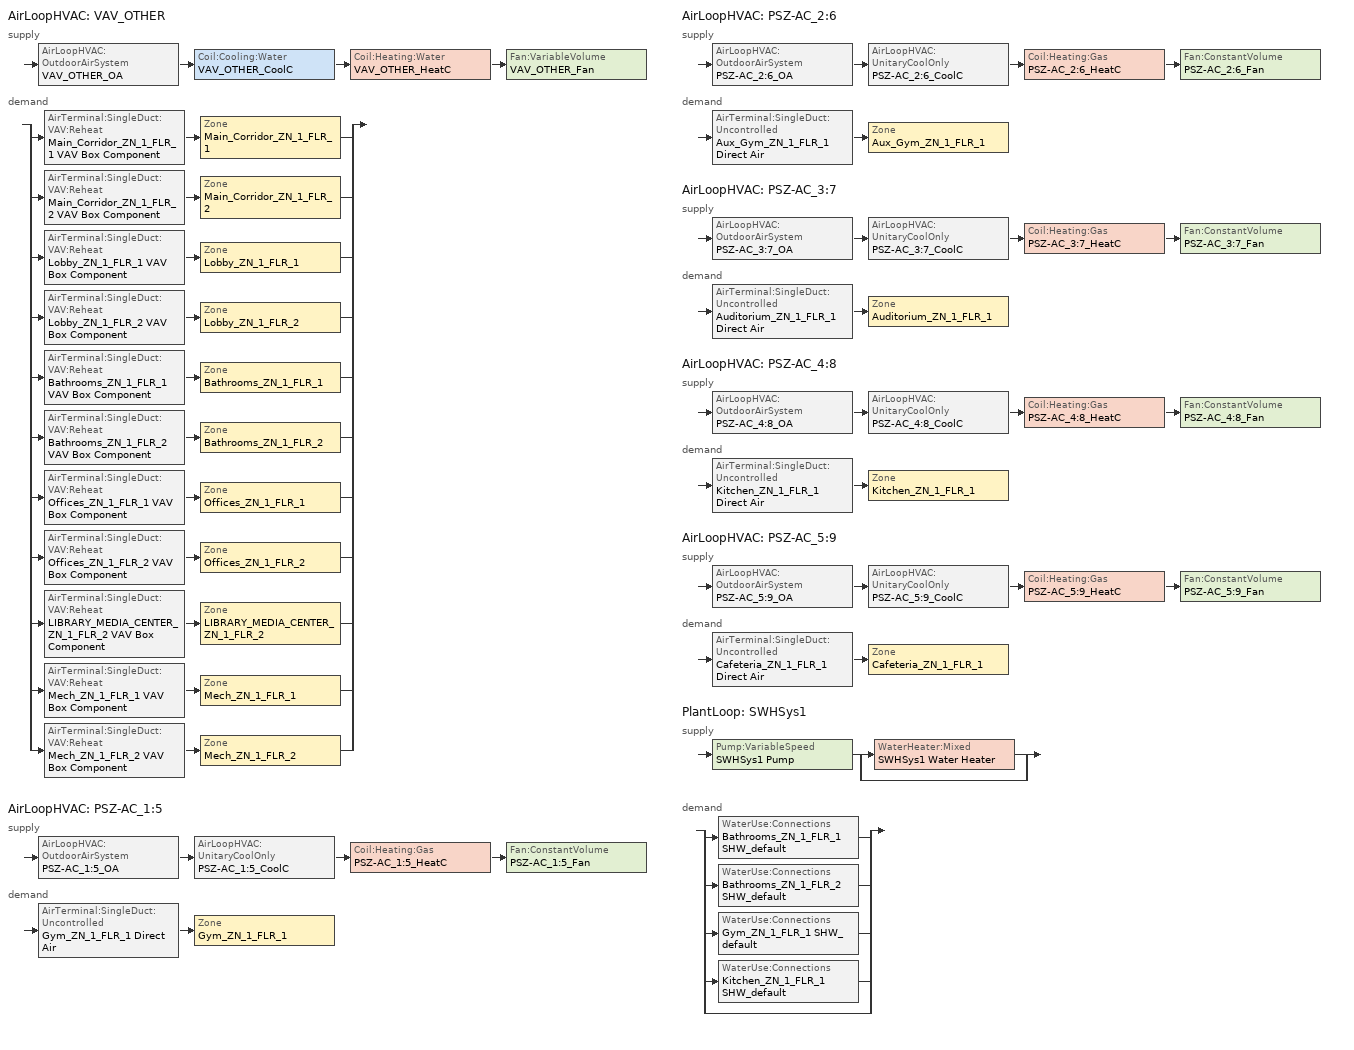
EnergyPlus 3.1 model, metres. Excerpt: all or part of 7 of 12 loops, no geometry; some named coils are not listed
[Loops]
AirLoopHVAC 'VAV_OTHER'
 supply: AirLoopHVAC:OutdoorAirSystem 'VAV_OTHER_OA' > Coil:Cooling:Water 'VAV_OTHER_CoolC' > Coil:Heating:Water 'VAV_OTHER_HeatC' > Fan:VariableVolume 'VAV_OTHER_Fan'
 demand: split
  | AirTerminal:SingleDuct:VAV:Reheat 'Main_Corridor_ZN_1_FLR_1 VAV Box Component' > Zone 'Main_Corridor_ZN_1_FLR_1'
  | AirTerminal:SingleDuct:VAV:Reheat 'Main_Corridor_ZN_1_FLR_2 VAV Box Component' > Zone 'Main_Corridor_ZN_1_FLR_2'
  | AirTerminal:SingleDuct:VAV:Reheat 'Lobby_ZN_1_FLR_1 VAV Box Component' > Zone 'Lobby_ZN_1_FLR_1'
  | AirTerminal:SingleDuct:VAV:Reheat 'Lobby_ZN_1_FLR_2 VAV Box Component' > Zone 'Lobby_ZN_1_FLR_2'
  | AirTerminal:SingleDuct:VAV:Reheat 'Bathrooms_ZN_1_FLR_1 VAV Box Component' > Zone 'Bathrooms_ZN_1_FLR_1'
  | AirTerminal:SingleDuct:VAV:Reheat 'Bathrooms_ZN_1_FLR_2 VAV Box Component' > Zone 'Bathrooms_ZN_1_FLR_2'
  | AirTerminal:SingleDuct:VAV:Reheat 'Offices_ZN_1_FLR_1 VAV Box Component' > Zone 'Offices_ZN_1_FLR_1'
  | AirTerminal:SingleDuct:VAV:Reheat 'Offices_ZN_1_FLR_2 VAV Box Component' > Zone 'Offices_ZN_1_FLR_2'
  | AirTerminal:SingleDuct:VAV:Reheat 'LIBRARY_MEDIA_CENTER_ZN_1_FLR_2 VAV Box Component' > Zone 'LIBRARY_MEDIA_CENTER_ZN_1_FLR_2'
  | AirTerminal:SingleDuct:VAV:Reheat 'Mech_ZN_1_FLR_1 VAV Box Component' > Zone 'Mech_ZN_1_FLR_1'
  | AirTerminal:SingleDuct:VAV:Reheat 'Mech_ZN_1_FLR_2 VAV Box Component' > Zone 'Mech_ZN_1_FLR_2'
AirLoopHVAC 'PSZ-AC_1:5'
 supply: AirLoopHVAC:OutdoorAirSystem 'PSZ-AC_1:5_OA' > AirLoopHVAC:UnitaryCoolOnly 'PSZ-AC_1:5_CoolC' > Coil:Heating:Gas 'PSZ-AC_1:5_HeatC' > Fan:ConstantVolume 'PSZ-AC_1:5_Fan'
 demand: AirTerminal:SingleDuct:Uncontrolled 'Gym_ZN_1_FLR_1 Direct Air' > Zone 'Gym_ZN_1_FLR_1'
AirLoopHVAC 'PSZ-AC_2:6'
 supply: AirLoopHVAC:OutdoorAirSystem 'PSZ-AC_2:6_OA' > AirLoopHVAC:UnitaryCoolOnly 'PSZ-AC_2:6_CoolC' > Coil:Heating:Gas 'PSZ-AC_2:6_HeatC' > Fan:ConstantVolume 'PSZ-AC_2:6_Fan'
 demand: AirTerminal:SingleDuct:Uncontrolled 'Aux_Gym_ZN_1_FLR_1 Direct Air' > Zone 'Aux_Gym_ZN_1_FLR_1'
AirLoopHVAC 'PSZ-AC_3:7'
 supply: AirLoopHVAC:OutdoorAirSystem 'PSZ-AC_3:7_OA' > AirLoopHVAC:UnitaryCoolOnly 'PSZ-AC_3:7_CoolC' > Coil:Heating:Gas 'PSZ-AC_3:7_HeatC' > Fan:ConstantVolume 'PSZ-AC_3:7_Fan'
 demand: AirTerminal:SingleDuct:Uncontrolled 'Auditorium_ZN_1_FLR_1 Direct Air' > Zone 'Auditorium_ZN_1_FLR_1'
AirLoopHVAC 'PSZ-AC_4:8'
 supply: AirLoopHVAC:OutdoorAirSystem 'PSZ-AC_4:8_OA' > AirLoopHVAC:UnitaryCoolOnly 'PSZ-AC_4:8_CoolC' > Coil:Heating:Gas 'PSZ-AC_4:8_HeatC' > Fan:ConstantVolume 'PSZ-AC_4:8_Fan'
 demand: AirTerminal:SingleDuct:Uncontrolled 'Kitchen_ZN_1_FLR_1 Direct Air' > Zone 'Kitchen_ZN_1_FLR_1'
AirLoopHVAC 'PSZ-AC_5:9'
 supply: AirLoopHVAC:OutdoorAirSystem 'PSZ-AC_5:9_OA' > AirLoopHVAC:UnitaryCoolOnly 'PSZ-AC_5:9_CoolC' > Coil:Heating:Gas 'PSZ-AC_5:9_HeatC' > Fan:ConstantVolume 'PSZ-AC_5:9_Fan'
 demand: AirTerminal:SingleDuct:Uncontrolled 'Cafeteria_ZN_1_FLR_1 Direct Air' > Zone 'Cafeteria_ZN_1_FLR_1'
PlantLoop 'SWHSys1'
 supply: Pump:VariableSpeed 'SWHSys1 Pump' > split
  | WaterHeater:Mixed 'SWHSys1 Water Heater'
  | bypass
 demand: split
  | WaterUse:Connections 'Bathrooms_ZN_1_FLR_1 SHW_default'
  | WaterUse:Connections 'Bathrooms_ZN_1_FLR_2 SHW_default'
  | WaterUse:Connections 'Gym_ZN_1_FLR_1 SHW_default'
  | WaterUse:Connections 'Kitchen_ZN_1_FLR_1 SHW_default'
  | bypass
[ComponentCost:LineItem]
Name | Line Item Type | Item | Cost per Each | Quantity | Cost per Unit of Output Capacity
Infiltration:Main_Corridor_ZN_1_FLR_1 | General | Main_Corridor_ZN_1_FLR_1 | 1 | 0.0633
LIGHTING EQUIP:Main_Corridor_ZN_1_FLR_1 | Lights | Main_Corridor_ZN_1_FLR_1 |  |  | 1
ElectricEquipment:Main_Corridor_ZN_1_FLR_1:PlugMisc | General | Main_Corridor_ZN_1_FLR_1 | 1 | 4.56
Infiltration:Main_Corridor_ZN_1_FLR_2 | General | Main_Corridor_ZN_1_FLR_2 | 1 | 0.4053
LIGHTING EQUIP:Main_Corridor_ZN_1_FLR_2 | Lights | Main_Corridor_ZN_1_FLR_2 |  |  | 1
ElectricEquipment:Main_Corridor_ZN_1_FLR_2:PlugMisc | General | Main_Corridor_ZN_1_FLR_2 | 1 | 4.56
Infiltration:Lobby_ZN_1_FLR_1 | General | Lobby_ZN_1_FLR_1 | 1 | 0.0187
LIGHTING EQUIP:Lobby_ZN_1_FLR_1 | Lights | Lobby_ZN_1_FLR_1 |  |  | 1
ElectricEquipment:Lobby_ZN_1_FLR_1:PlugMisc | General | Lobby_ZN_1_FLR_1 | 1 | 0.84
Infiltration:Lobby_ZN_1_FLR_2 | General | Lobby_ZN_1_FLR_2 | 1 | 0.0817
LIGHTING EQUIP:Lobby_ZN_1_FLR_2 | Lights | Lobby_ZN_1_FLR_2 |  |  | 1
ElectricEquipment:Lobby_ZN_1_FLR_2:PlugMisc | General | Lobby_ZN_1_FLR_2 | 1 | 0.84
Infiltration:Bathrooms_ZN_1_FLR_1 | General | Bathrooms_ZN_1_FLR_1 | 1 | 0.035
People:Bathrooms_ZN_1_FLR_1 | General | Bathrooms_ZN_1_FLR_1 | 1 | 21
LIGHTING EQUIP:Bathrooms_ZN_1_FLR_1 | Lights | Bathrooms_ZN_1_FLR_1 |  |  | 1
ElectricEquipment:Bathrooms_ZN_1_FLR_1:PlugMisc | General | Bathrooms_ZN_1_FLR_1 | 1 | 0.84
Infiltration:Bathrooms_ZN_1_FLR_2 | General | Bathrooms_ZN_1_FLR_2 | 1 | 0.098
People:Bathrooms_ZN_1_FLR_2 | General | Bathrooms_ZN_1_FLR_2 | 1 | 21
LIGHTING EQUIP:Bathrooms_ZN_1_FLR_2 | Lights | Bathrooms_ZN_1_FLR_2 |  |  | 1
ElectricEquipment:Bathrooms_ZN_1_FLR_2:PlugMisc | General | Bathrooms_ZN_1_FLR_2 | 1 | 0.84
Infiltration:Offices_ZN_1_FLR_1 | General | Offices_ZN_1_FLR_1 | 1 | 0.065
People:Offices_ZN_1_FLR_1 | General | Offices_ZN_1_FLR_1 | 1 | 26.6
LIGHTING EQUIP:Offices_ZN_1_FLR_1 | Lights | Offices_ZN_1_FLR_1 |  |  | 1
ElectricEquipment:Offices_ZN_1_FLR_1:PlugMisc | General | Offices_ZN_1_FLR_1 | 1 | 5.7456
Infiltration:Offices_ZN_1_FLR_2 | General | Offices_ZN_1_FLR_2 | 1 | 0.2246
People:Offices_ZN_1_FLR_2 | General | Offices_ZN_1_FLR_2 | 1 | 26.6
LIGHTING EQUIP:Offices_ZN_1_FLR_2 | Lights | Offices_ZN_1_FLR_2 |  |  | 1
ElectricEquipment:Offices_ZN_1_FLR_2:PlugMisc | General | Offices_ZN_1_FLR_2 | 1 | 5.7456
Infiltration:Gym_ZN_1_FLR_1 | General | Gym_ZN_1_FLR_1 | 1 | 0.6148
People:Gym_ZN_1_FLR_1 | General | Gym_ZN_1_FLR_1 | 1 | 1976
LIGHTING EQUIP:Gym_ZN_1_FLR_1 | Lights | Gym_ZN_1_FLR_1 |  |  | 1
ElectricEquipment:Gym_ZN_1_FLR_1:PlugMisc | General | Gym_ZN_1_FLR_1 | 1 | 9.88
Infiltration:Aux_Gym_ZN_1_FLR_1 | General | Aux_Gym_ZN_1_FLR_1 | 1 | 0.5547
People:Aux_Gym_ZN_1_FLR_1 | General | Aux_Gym_ZN_1_FLR_1 | 1 | 374.4
LIGHTING EQUIP:Aux_Gym_ZN_1_FLR_1 | Lights | Aux_Gym_ZN_1_FLR_1 |  |  | 1
ElectricEquipment:Aux_Gym_ZN_1_FLR_1:PlugMisc | General | Aux_Gym_ZN_1_FLR_1 | 1 | 6.24
Infiltration:Auditorium_ZN_1_FLR_1 | General | Auditorium_ZN_1_FLR_1 | 1 | 0.4611
People:Auditorium_ZN_1_FLR_1 | General | Auditorium_ZN_1_FLR_1 | 1 | 988
LIGHTING EQUIP:Auditorium_ZN_1_FLR_1 | Lights | Auditorium_ZN_1_FLR_1 |  |  | 1
ElectricEquipment:Auditorium_ZN_1_FLR_1:PlugMisc | General | Auditorium_ZN_1_FLR_1 | 1 | 4.94
Infiltration:Kitchen_ZN_1_FLR_1 | General | Kitchen_ZN_1_FLR_1 | 1 | 0.012
People:Kitchen_ZN_1_FLR_1 | General | Kitchen_ZN_1_FLR_1 | 1 | 32.4
LIGHTING EQUIP:Kitchen_ZN_1_FLR_1 | Lights | Kitchen_ZN_1_FLR_1 |  |  | 1
ElectricEquipment:Kitchen_ZN_1_FLR_1:MiscElec | General | Kitchen_ZN_1_FLR_1 | 1 | 47.9952
GasEquipment:Kitchen_ZN_1_FLR_1:MiscGas | General | Kitchen_ZN_1_FLR_1 | 1 | 362.5776
ElectricEquipment:Kitchen_ZN_1_FLR_1:ExhFan | General | Kitchen_ZN_1_FLR_1 | 1 | 1.5725
Infiltration:LIBRARY_MEDIA_CENTER_ZN_1_FLR_2 | General | LIBRARY_MEDIA_CENTER_ZN_1_FLR_2 | 1 | 0.3267
People:LIBRARY_MEDIA_CENTER_ZN_1_FLR_2 | General | LIBRARY_MEDIA_CENTER_ZN_1_FLR_2 | 1 | 193.2
LIGHTING EQUIP:LIBRARY_MEDIA_CENTER_ZN_1_FLR_2 | Lights | LIBRARY_MEDIA_CENTER_ZN_1_FLR_2 |  |  | 1
ElectricEquipment:LIBRARY_MEDIA_CENTER_ZN_1_FLR_2:PlugMisc | General | LIBRARY_MEDIA_CENTER_ZN_1_FLR_2 | 1 | 8.4
Infiltration:Cafeteria_ZN_1_FLR_1 | General | Cafeteria_ZN_1_FLR_1 | 1 | 0.0624
People:Cafeteria_ZN_1_FLR_1 | General | Cafeteria_ZN_1_FLR_1 | 1 | 447.7824
LIGHTING EQUIP:Cafeteria_ZN_1_FLR_1 | Lights | Cafeteria_ZN_1_FLR_1 |  |  | 1
ElectricEquipment:Cafeteria_ZN_1_FLR_1:PlugMisc | General | Cafeteria_ZN_1_FLR_1 | 1 | 12.0182
People:Mech_ZN_1_FLR_1 | General | Mech_ZN_1_FLR_1 | 1 | 3.42
LIGHTING EQUIP:Mech_ZN_1_FLR_1 | Lights | Mech_ZN_1_FLR_1 |  |  | 1
ElectricEquipment:Mech_ZN_1_FLR_1:PlugMisc | General | Mech_ZN_1_FLR_1 | 1 | 1.368
ElectricEquipment:Mech_ZN_1_FLR_1:Elevators | General | Mech_ZN_1_FLR_1 | 1 | 32.4667
Infiltration:Mech_ZN_1_FLR_2 | General | Mech_ZN_1_FLR_2 | 1 | 0.1026
People:Mech_ZN_1_FLR_2 | General | Mech_ZN_1_FLR_2 | 1 | 3.42
LIGHTING EQUIP:Mech_ZN_1_FLR_2 | Lights | Mech_ZN_1_FLR_2 |  |  | 1
ElectricEquipment:Mech_ZN_1_FLR_2:PlugMisc | General | Mech_ZN_1_FLR_2 | 1 | 1.368
[Sizing:Zone] Zone Cooling Design Supply Air Temperature {C}=14; Zone Heating Design Supply Air Temperature {C}=40; Zone Cooling Design Supply Air Humidity Ratio {kg-H20/kg-air}=0.0085; Zone Heating Design Supply Air Humidity Ratio {kg-H20/kg-air}=0.008; Outdoor Air Method=Flow/Zone; Outside Air Flow per Zone Floor Area {(m3/s)/m2}=0; Cooling Design Air Flow Method {Flow/Zone | DesignDay | DesignDayWithLimit}=DesignDayWithLimit; Cooling Minimum Air Flow Fraction=0; Heating Design Air Flow Method {Flow/Zone | DesignDay}=DesignDay; Heating Design Air Flow Rate=0
Name | Outside Air Flow per Zone {m3/s} | Cooling Minimum Air Flow
Main_Corridor_ZN_1_FLR_1; Main_Corridor_ZN_1_FLR_2 | 0.57 | 0
Lobby_ZN_1_FLR_1; Lobby_ZN_1_FLR_2 | 0.105 | 0
Bathrooms_ZN_1_FLR_1; Bathrooms_ZN_1_FLR_2 | 0.283 | 0.3
Offices_ZN_1_FLR_1; Offices_ZN_1_FLR_2 | 0.266 | 0
Gym_ZN_1_FLR_1 | 19.76 | 0
Aux_Gym_ZN_1_FLR_1 | 3.744 | 0
Auditorium_ZN_1_FLR_1 | 7.904 | 0
Kitchen_ZN_1_FLR_1 | 2.83168 | 0
LIBRARY_MEDIA_CENTER_ZN_1_FLR_2 | 1.5456 | 0
Cafeteria_ZN_1_FLR_1 | 4.477824 | 2.83168
Mech_ZN_1_FLR_1; Mech_ZN_1_FLR_2 | 0.0855 | 0
[ZoneControl:Thermostat] Control Type Schedule=Dual Zone Control Type Sched
Name | Zone | Control 1
Main_Corridor_ZN_1_FLR_1 Thermostat | Main_Corridor_ZN_1_FLR_1 | Main_Corridor_ZN_1_FLR_1 DualSPSched
Main_Corridor_ZN_1_FLR_2 Thermostat | Main_Corridor_ZN_1_FLR_2 | Main_Corridor_ZN_1_FLR_2 DualSPSched
Lobby_ZN_1_FLR_1 Thermostat | Lobby_ZN_1_FLR_1 | Lobby_ZN_1_FLR_1 DualSPSched
Lobby_ZN_1_FLR_2 Thermostat | Lobby_ZN_1_FLR_2 | Lobby_ZN_1_FLR_2 DualSPSched
Bathrooms_ZN_1_FLR_1 Thermostat | Bathrooms_ZN_1_FLR_1 | Bathrooms_ZN_1_FLR_1 DualSPSched
Bathrooms_ZN_1_FLR_2 Thermostat | Bathrooms_ZN_1_FLR_2 | Bathrooms_ZN_1_FLR_2 DualSPSched
Offices_ZN_1_FLR_1 Thermostat | Offices_ZN_1_FLR_1 | Offices_ZN_1_FLR_1 DualSPSched
Offices_ZN_1_FLR_2 Thermostat | Offices_ZN_1_FLR_2 | Offices_ZN_1_FLR_2 DualSPSched
Gym_ZN_1_FLR_1 Thermostat | Gym_ZN_1_FLR_1 | Gym_ZN_1_FLR_1 DualSPSched
Aux_Gym_ZN_1_FLR_1 Thermostat | Aux_Gym_ZN_1_FLR_1 | Aux_Gym_ZN_1_FLR_1 DualSPSched
Auditorium_ZN_1_FLR_1 Thermostat | Auditorium_ZN_1_FLR_1 | Auditorium_ZN_1_FLR_1 DualSPSched
Kitchen_ZN_1_FLR_1 Thermostat | Kitchen_ZN_1_FLR_1 | Kitchen_ZN_1_FLR_1 DualSPSched
LIBRARY_MEDIA_CENTER_ZN_1_FLR_2 Thermostat | LIBRARY_MEDIA_CENTER_ZN_1_FLR_2 | LIBRARY_MEDIA_CENTER_ZN_1_FLR_2 DualSPSched
Cafeteria_ZN_1_FLR_1 Thermostat | Cafeteria_ZN_1_FLR_1 | Cafeteria_ZN_1_FLR_1 DualSPSched
Mech_ZN_1_FLR_1 Thermostat | Mech_ZN_1_FLR_1 | Mech_ZN_1_FLR_1 DualSPSched
Mech_ZN_1_FLR_2 Thermostat | Mech_ZN_1_FLR_2 | Mech_ZN_1_FLR_2 DualSPSched
[ThermostatSetpoint:DualSetpoint]
Name | Heating Setpoint Temperature Schedule | Cooling Setpoint Temperature Schedule
Main_Corridor_ZN_1_FLR_1 DualSPSched; Main_Corridor_ZN_1_FLR_2 DualSPSched; Lobby_ZN_1_FLR_1 DualSPSched; Lobby_ZN_1_FLR_2 DualSPSched; Offices_ZN_1_FLR_1 DualSPSched; Offices_ZN_1_FLR_2 DualSPSched; Gym_ZN_1_FLR_1 DualSPSched; Aux_Gym_ZN_1_FLR_1 DualSPSched; Auditorium_ZN_1_FLR_1 DualSPSched; Kitchen_ZN_1_FLR_1 DualSPSched; LIBRARY_MEDIA_CENTER_ZN_1_FLR_2 DualSPSched; Cafeteria_ZN_1_FLR_1 DualSPSched | HTGSETP_SCH | CLGSETP_SCH
Bathrooms_ZN_1_FLR_1 DualSPSched; Bathrooms_ZN_1_FLR_2 DualSPSched; Mech_ZN_1_FLR_1 DualSPSched; Mech_ZN_1_FLR_2 DualSPSched | HTGSETP_SCH_Setback | CLGSETP_SCH_Setup
[Zone equipment]
Main_Corridor_ZN_1_FLR_1: Main_Corridor_ZN_1_FLR_1 VAV Box Component
Main_Corridor_ZN_1_FLR_2: Main_Corridor_ZN_1_FLR_2 VAV Box Component
Lobby_ZN_1_FLR_1: Lobby_ZN_1_FLR_1 VAV Box Component
Lobby_ZN_1_FLR_2: Lobby_ZN_1_FLR_2 VAV Box Component
Bathrooms_ZN_1_FLR_1: Bathrooms_ZN_1_FLR_1 Exhaust Fan, Bathrooms_ZN_1_FLR_1 VAV Box Component
Bathrooms_ZN_1_FLR_2: Bathrooms_ZN_1_FLR_2 Exhaust Fan, Bathrooms_ZN_1_FLR_2 VAV Box Component
Offices_ZN_1_FLR_1: Offices_ZN_1_FLR_1 VAV Box Component
Offices_ZN_1_FLR_2: Offices_ZN_1_FLR_2 VAV Box Component
Gym_ZN_1_FLR_1: Gym_ZN_1_FLR_1 Direct Air
Aux_Gym_ZN_1_FLR_1: Aux_Gym_ZN_1_FLR_1 Direct Air
Auditorium_ZN_1_FLR_1: Auditorium_ZN_1_FLR_1 Direct Air
Kitchen_ZN_1_FLR_1: Kitchen_ZN_1_FLR_1 Exhaust Fan, Kitchen_ZN_1_FLR_1 Direct Air
LIBRARY_MEDIA_CENTER_ZN_1_FLR_2: LIBRARY_MEDIA_CENTER_ZN_1_FLR_2 VAV Box Component
Cafeteria_ZN_1_FLR_1: Cafeteria_ZN_1_FLR_1 Exhaust Fan, Cafeteria_ZN_1_FLR_1 Direct Air
Mech_ZN_1_FLR_1: Mech_ZN_1_FLR_1 VAV Box Component
Mech_ZN_1_FLR_2: Mech_ZN_1_FLR_2 VAV Box Component
[AirTerminal:SingleDuct:VAV:Reheat] Availability Schedule=ALWAYS_ON; Maximum Air Flow Rate {m3/s}=AUTOSIZE; Zone Minimum Air Flow Input Method=Constant; Constant Minimum Air Flow Fraction=0.3; Maximum Hot Water or Steam Flow Rate {m3/s}=AUTOSIZE; Minimum Hot Water or Steam Flow Rate {m3/s}=0; Convergence Tolerance=0.001; Damper Heating Action=Normal
Name | Reheat Coil
Main_Corridor_ZN_1_FLR_1 VAV Box Component | Main_Corridor_ZN_1_FLR_1 VAV Box Reheat Coil
Main_Corridor_ZN_1_FLR_2 VAV Box Component | Main_Corridor_ZN_1_FLR_2 VAV Box Reheat Coil
Lobby_ZN_1_FLR_1 VAV Box Component | Lobby_ZN_1_FLR_1 VAV Box Reheat Coil
Lobby_ZN_1_FLR_2 VAV Box Component | Lobby_ZN_1_FLR_2 VAV Box Reheat Coil
Bathrooms_ZN_1_FLR_1 VAV Box Component | Bathrooms_ZN_1_FLR_1 VAV Box Reheat Coil
Bathrooms_ZN_1_FLR_2 VAV Box Component | Bathrooms_ZN_1_FLR_2 VAV Box Reheat Coil
Offices_ZN_1_FLR_1 VAV Box Component | Offices_ZN_1_FLR_1 VAV Box Reheat Coil
Offices_ZN_1_FLR_2 VAV Box Component | Offices_ZN_1_FLR_2 VAV Box Reheat Coil
LIBRARY_MEDIA_CENTER_ZN_1_FLR_2 VAV Box Component | LIBRARY_MEDIA_CENTER_ZN_1_FLR_2 VAV Box Reheat Coil
Mech_ZN_1_FLR_1 VAV Box Component | Mech_ZN_1_FLR_1 VAV Box Reheat Coil
Mech_ZN_1_FLR_2 VAV Box Component | Mech_ZN_1_FLR_2 VAV Box Reheat Coil
[Coil:Heating:Water]
VAV_OTHER_HeatC: Availablility Schedule=ALWAYS_ON; U-Factor Times Area Value {W/K}=AUTOSIZE; Maximum Water Flow Rate {m3/s}=AUTOSIZE; Coil Peformance input method=UFactorTimesAreaAndDesignWaterFlowRate; Nominal Capacity=AUTOSIZE; Design Inlet Water Temperature=82.2; Design Inlet Air Temperature=16.6; Design Outlet Water Temperature=71.1; Design Outlet Air Temperature=32.2
[Fan:ZoneExhaust] Availability Schedule=Hours_of_operation; Pressure Rise {Pa}=125
Name | Fan Efficiency | Maximum Flow Rate {m3/s} [*******]
Bathrooms_ZN_1_FLR_1 Exhaust Fan; Bathrooms_ZN_1_FLR_2 Exhaust Fan | 0.45 | 0.3
Kitchen_ZN_1_FLR_1 Exhaust Fan | 1 | 0.0022
Cafeteria_ZN_1_FLR_1 Exhaust Fan | 1 | 2.8317
[WaterUse:Connections]
Name | Water Use Equipment 1
Bathrooms_ZN_1_FLR_1 SHW_default | Bathrooms_ZN_1_FLR_1 SHW_default
Bathrooms_ZN_1_FLR_2 SHW_default | Bathrooms_ZN_1_FLR_2 SHW_default
Gym_ZN_1_FLR_1 SHW_default | Gym_ZN_1_FLR_1 SHW_default
Kitchen_ZN_1_FLR_1 SHW_default | Kitchen_ZN_1_FLR_1 SHW_default
[WaterUse:Equipment]
Name | Peak Flow Rate {m3/s} | Flow Rate Fraction Schedule | Target Temperature Schedule | Hot Water Supply Temperature Schedule Name  {C} | Zone | Sensible Fraction Schedule | Latent Fraction Schedule
Bathrooms_ZN_1_FLR_1 SHW_default | 5.48611e-05 | BLDG_SWH_SCH | Bathrooms_ZN_1_FLR_1 SHW_default Temp Sched | Bathrooms_ZN_1_FLR_1 SHW_default Hot Supply Temp Sched | Bathrooms_ZN_1_FLR_1 | Bathrooms_ZN_1_FLR_1 SHW_default Sensible fract sched | Bathrooms_ZN_1_FLR_1 SHW_default Latent fract sched
Bathrooms_ZN_1_FLR_2 SHW_default | 5.48611e-05 | BLDG_SWH_SCH | Bathrooms_ZN_1_FLR_2 SHW_default Temp Sched | Bathrooms_ZN_1_FLR_2 SHW_default Hot Supply Temp Sched | Bathrooms_ZN_1_FLR_2 | Bathrooms_ZN_1_FLR_2 SHW_default Sensible fract sched | Bathrooms_ZN_1_FLR_2 SHW_default Latent fract sched
Gym_ZN_1_FLR_1 SHW_default | 0.000199231 | Showers_SWH_SCH | Gym_ZN_1_FLR_1 SHW_default Temp Sched | Gym_ZN_1_FLR_1 SHW_default Hot Supply Temp Sched | Gym_ZN_1_FLR_1 | Gym_ZN_1_FLR_1 SHW_default Sensible fract sched | Gym_ZN_1_FLR_1 SHW_default Latent fract sched
Kitchen_ZN_1_FLR_1 SHW_default | 0.00013985 | BLDG_SWH_SCH | Kitchen_ZN_1_FLR_1 SHW_default Temp Sched | Kitchen_ZN_1_FLR_1 SHW_default Hot Supply Temp Sched | Kitchen_ZN_1_FLR_1 | Kitchen_ZN_1_FLR_1 SHW_default Sensible fract sched | Kitchen_ZN_1_FLR_1 SHW_default Latent fract sched
[AirTerminal:SingleDuct:Uncontrolled] Availability Schedule=ALWAYS_ON; Maximum Air Flow Rate {m3/s}=AUTOSIZE
Gym_ZN_1_FLR_1 Direct Air; Aux_Gym_ZN_1_FLR_1 Direct Air; Auditorium_ZN_1_FLR_1 Direct Air; Kitchen_ZN_1_FLR_1 Direct Air; Cafeteria_ZN_1_FLR_1 Direct Air
[SetpointManager:SingleZone:Reheat] Control Variable=Temperature; Minimum Supply Air Temperature C=10; Maximum Supply Air Temperature C=50
Name | Control Zone | Setpoint Node or NodeList
SupAirTemp MngrGym_ZN_1_FLR_1 | Gym_ZN_1_FLR_1 | PSZ-AC_1:5 Supply Equipment Outlet Node
SupAirTemp MngrAux_Gym_ZN_1_FLR_1 | Aux_Gym_ZN_1_FLR_1 | PSZ-AC_2:6 Supply Equipment Outlet Node
SupAirTemp MngrAuditorium_ZN_1_FLR_1 | Auditorium_ZN_1_FLR_1 | PSZ-AC_3:7 Supply Equipment Outlet Node
SupAirTemp MngrKitchen_ZN_1_FLR_1 | Kitchen_ZN_1_FLR_1 | PSZ-AC_4:8 Supply Equipment Outlet Node
SupAirTemp MngrCafeteria_ZN_1_FLR_1 | Cafeteria_ZN_1_FLR_1 | PSZ-AC_5:9 Supply Equipment Outlet Node
[Refrigeration:Case] Availablility Schedule=ALWAYS_ON; Zone=Kitchen_ZN_1_FLR_1; Rated Ambient Temperature {C}=23.88; Rated Ambient Relative Humidity {%}=55; Rated Total Cooling Capacity per Unit length {W/m}=734; Case Length {m}=7.32; Latent Case Credit Curve Type=CaseTemperatureMethod; Standard Case Lighting Power per Unit Length {W/m}=33; Case Lighting Schedule=BLDG_LIGHT_SCH; Fraction Of Lighting Energy To Case=1; Case Anti-Sweat Heater Power per Unit Length {W/m}=0; Minimum Anti-Sweat Heater Power per Unit Length {W/m}=0; Anti-Sweat Heater Control Type {******}=None; Humidity At Zero Anti-Sweat Heater Energy {%}=0; Case Height {m}=0; Defrost Energy Correction Curve Type=None
Name | Rated Latent Heat Ratio | Rated Runtime Fraction | Case Operating Temperature {C} | Latent Case Credit Curve | Standard Case Fan Power per Unit Length {W/m} | Operating Case Fan Power per Unit Length {W/m} | Fraction of Anti-Sweat Heater Energy To Case | Case Defrost Power per Unit Length {W/m} | Case Defrost Type | Case Defrost Schedule | Case Defrost Drip-Down Schedule | Under Case HVAC Return Air Fraction | Refrigerated Case Restocking Schedule | Case Credit Fraction Schedule | Case Defrost Type {*******}
Kitchen_ZN_1_FLR_1_Case:1_WALKINFREEZER | 0.1 | 0.4 | -23 | Kitchen_ZN_1_FLR_1_Case:1_WALKINFREEZERSingleShelfHorizontal_LatentEnergyMult | 68.3 | 68.3 | 0 | 410 | ELECTRIC | Kitchen_ZN_1_FLR_1_Case:1_WALKINFREEZER_CaseDefrost2aDaySched | Kitchen_ZN_1_FLR_1_Case:1_WALKINFREEZER_CaseDripDown2aDaySched | 0 | Kitchen_ZN_1_FLR_1_Case:1_WALKINFREEZER_WalkInStockingSched | Kitchen_ZN_1_FLR_1_Case:1_WALKINFREEZER_CaseCreditReduxSched
Kitchen_ZN_1_FLR_1_Case:2_SELFCONTAINEDDISPLAYCASE | 0.08 | 0.85 | 2 | Kitchen_ZN_1_FLR_1_Case:2_SELFCONTAINEDDISPLAYCASEMultiShelfVertical_LatentEnergyMult | 55 | 55 | 0.2 | 0 |  |  |  | 0.05 | Kitchen_ZN_1_FLR_1_Case:2_SELFCONTAINEDDISPLAYCASE_CaseStockingSched |  | NONE
[Refrigeration:CompressorRack] Heat Rejection Location {OUTDOORS | ZONE}=ZONE; Design Condenser Fan Power {W}=750; Condenser Type=AIRCOOLED
Name | Design Compressor Rack COP {W/W} | Compressor Rack COP As Function Of Temperature Curve | Condenser Fan Power Function of Temperature Curve | Refrigeration Case Name or CaseList
RACK1 | 1.5 | RACK1_RackCOPfTCurve | RACK1_RackCondFanCurve2 | Kitchen_ZN_1_FLR_1_Case:1_WALKINFREEZER
RACK2 | 3 | RACK2_RackCOPfTCurve |  | Kitchen_ZN_1_FLR_1_Case:2_SELFCONTAINEDDISPLAYCASE
[AirLoopHVAC] Design Supply Air Flow Rate {m3/s}=AUTOSIZE
VAV_OTHER; PSZ-AC_1:5; PSZ-AC_2:6; PSZ-AC_3:7; PSZ-AC_4:8; PSZ-AC_5:9
[Controller:WaterCoil] Control Variable {Temperature | HumidityRatio | TemperatureAndHumidityRatio | Flow}=Temperature; Maximum Actuated Flow {m3/s}=AUTOSIZE; Minimum Actuated Flow {m3/s}=0
Name | Action {Normal | Reverse} | Actuator Variable {Flow} | Actuator Variable {FLOW} | Controller Convergence Tolerance {delta C} [Delta temp from setpoint]
VAV_OTHER_CoolC_Controller | Reverse | Flow
VAV_OTHER_HeatC_Controller | Normal |  | Flow | 0.0001
[SetpointManager:Scheduled]
Name | Control Variable {Temperature| others } | Schedule | Setpoint Node or NodeList | Control Variable {TEMP} | Setpoint Node
VAV_OTHER SAT setpoint | Temperature | Seasonal-Reset-Supply-Air-Temp-Sch | VAV_OTHER Supply Equipment Outlet Node
SWHSys1 Loop Setpoint Manager |  | SWHSys1-Loop-Temp-Schedule |  | Temperature | SWHSys1 Supply Outlet Node
[SetpointManager:MixedAir]
Name | Control Variable {Temperature} | Setpoint Node or NodeList | Control Variable
VAV_OTHER_CoolC SAT Manager | Temperature | VAV_OTHER_CoolC-VAV_OTHER_HeatCNode
VAV_OTHER_HeatC SAT Manager | Temperature | VAV_OTHER_HeatC-VAV_OTHER_FanNode
VAV_OTHER_OAMixed Air Temp Manager |  | VAV_OTHER_OA-VAV_OTHER_CoolCNode | Temperature
PSZ-AC_1:5_CoolC SAT Manager; PSZ-AC_2:6_CoolC SAT Manager; PSZ-AC_3:7_CoolC SAT Manager; PSZ-AC_4:8_CoolC SAT Manager; PSZ-AC_5:9_CoolC SAT Manager | Temperature
PSZ-AC_1:5_HeatC MixedAir Manager |  | PSZ-AC_1:5_HeatC-PSZ-AC_1:5_FanNode | Temperature
PSZ-AC_1:5_OAMixed Air Temp Manager |  | PSZ-AC_1:5_OA-PSZ-AC_1:5_CoolCNode | Temperature
PSZ-AC_2:6_HeatC MixedAir Manager |  | PSZ-AC_2:6_HeatC-PSZ-AC_2:6_FanNode | Temperature
PSZ-AC_2:6_OAMixed Air Temp Manager |  | PSZ-AC_2:6_OA-PSZ-AC_2:6_CoolCNode | Temperature
PSZ-AC_3:7_HeatC MixedAir Manager |  | PSZ-AC_3:7_HeatC-PSZ-AC_3:7_FanNode | Temperature
PSZ-AC_3:7_OAMixed Air Temp Manager |  | PSZ-AC_3:7_OA-PSZ-AC_3:7_CoolCNode | Temperature
PSZ-AC_4:8_HeatC MixedAir Manager |  | PSZ-AC_4:8_HeatC-PSZ-AC_4:8_FanNode | Temperature
PSZ-AC_4:8_OAMixed Air Temp Manager |  | PSZ-AC_4:8_OA-PSZ-AC_4:8_CoolCNode | Temperature
PSZ-AC_5:9_HeatC MixedAir Manager |  | PSZ-AC_5:9_HeatC-PSZ-AC_5:9_FanNode | Temperature
PSZ-AC_5:9_OAMixed Air Temp Manager |  | PSZ-AC_5:9_OA-PSZ-AC_5:9_CoolCNode | Temperature
[Sizing:System] Type Of Load To Size On {Sensible}=Sensible; Design Outdoor Air Flow Rate {m3/s}=AUTOSIZE; Minimum System Air Flow Ratio=0.3; Preheat Design Temperature {C}=7; Preheat Design Humidity Ratio {kg-H2O/kg-air}=0.008; Precool Design Temperature {C}=12.8; Precool Design Humidity Ratio {kg-H2O/kg-air}=0.008; Central Cooling Design Supply Air Temperature {C}=12.8; Sizing Option {Coincident | NonCoincident}=NonCoincident; 100% Outdoor Air in Cooling {Yes | No}=No; 100% Outdoor Air in Heating {Yes | No}=No; Central Cooling Design Supply Air Humidity Ratio {kg-H2O/kg-air}=0.0085; Central Heating Design Supply Air Humidity Ratio {kg-H2O/kg-air}=0.008; Cooling Design Air Flow Method=DesignDay; Cooling Design Air Flow Rate {m3/s}=0; Heating Design Air Flow Method=DesignDay; Heating Design Air Flow Rate {m3/s}=0
Name | Central Heating Design Supply Air Temperature {C}
VAV_OTHER | 16.7
PSZ-AC_1:5; PSZ-AC_2:6; PSZ-AC_3:7; PSZ-AC_4:8; PSZ-AC_5:9 | 40
[Controller:OutdoorAir] Minimum Outdoor Air Flow Rate {m3/s}=AUTOSIZE; Maximum Outdoor Air Flow Rate {m3/s}=AUTOSIZE; Economizer Control Type=DifferentialDryBulb; Economizer Control Action Type=ModulateFlow; Economizer Maximum Limit Dry-Bulb Temperature {C}=28; Economizer Maximum Limit Enthalpy {J/kg}=64000; Economizer Minimum Limit Dry-Bulb Temperature {C}=0; Lockout Type=NoLockout; Minimum Limit Type=FixedMinimum
Name | Minimum Outdoor Air Schedule
VAV_OTHER_OA_Controller; PSZ-AC_1:5_OA_Controller; PSZ-AC_2:6_OA_Controller; PSZ-AC_3:7_OA_Controller; PSZ-AC_5:9_OA_Controller | MinOA_Sched
PSZ-AC_4:8_OA_Controller | MinOA_Kitchen_Sched
[Coil:Cooling:Water]
VAV_OTHER_CoolC: Availability Schedule=ALWAYS_ON; Design Water Flow Rate {m3/s}=AUTOSIZE; Design Air Flow Rate {m3/s}=AUTOSIZE; Design Inlet Water Temperature {C}=AUTOSIZE; Design Inlet Air Temperature {C}=AUTOSIZE; Design Outlet Air Temperature {C}=AUTOSIZE; Design Inlet Humidity Ratio {kg-H2O/kg-air}=AUTOSIZE; Design Outlet Humidity Ratio {kg-H2O/kg-air}=AUTOSIZE; Type of Analysise {*******}=SimpleAnalysis; Heat Exchanger Configuration {*********}=CrossFlow
[Fan:VariableVolume]
VAV_OTHER_Fan: Availability Schedule=HVACOperationSchd; Fan Efficiency=0.6175; Pressure Rise {Pa}=1388.304; Maximum Flow Rate {m3/s}=AUTOSIZE; Minimum Flow Rate {m3/s}=0; Motor Efficiency=0.95; Motor In Airstream Fraction=1; Fan Coefficient 1=0.0407599; Fan Coefficient 2=0.088045; Fan Coefficient 3=-0.0729261; Fan Coefficient 4=0.94374; Fan Coefficient 5=0
[AirLoopHVAC:UnitaryCoolOnly] Availablility Schedule=ALWAYS_ON
Name | Cooling Coil
PSZ-AC_1:5_CoolC | PSZ-AC_1:5_CoolC DXCoil
PSZ-AC_2:6_CoolC | PSZ-AC_2:6_CoolC DXCoil
PSZ-AC_3:7_CoolC | PSZ-AC_3:7_CoolC DXCoil
PSZ-AC_4:8_CoolC | PSZ-AC_4:8_CoolC DXCoil
PSZ-AC_5:9_CoolC | PSZ-AC_5:9_CoolC DXCoil
[Coil:Cooling:DX:SingleSpeed] Availablility Schedule=ALWAYS_ON; Rated Total Cooling Capacity {W}=AUTOSIZE; Rated Sensible Heat Ratio=AUTOSIZE; Rated Air Flow Rate {m3/s}=AUTOSIZE; Supply Air Fan Operating Mode=ContinuousFanWithCyclingCompressor
Name | Rated COP | Total Cooling Capacity Function of Temperature Curve | Total Cooling Capacity Function of Flow Fraction Curve Name) | Energy Input Ratio Function of Temperature Curve | Energy Input Ratio Function of Flow Fraction Curve | Part Load Fraction Correlation Curve
PSZ-AC_1:5_CoolC DXCoil | 3.381 | PSZ-AC_1:5_CoolCStandard10Ton_CapFT | PSZ-AC_1:5_CoolCStandard10Ton_CapFF | PSZ-AC_1:5_CoolCStandard10Ton_EIRFT | PSZ-AC_1:5_CoolCStandard10Ton_EIRFFF | PSZ-AC_1:5_CoolCStandard10Ton_PLR
PSZ-AC_2:6_CoolC DXCoil | 3.75964 | PSZ-AC_2:6_CoolCStandard10Ton_CapFT | PSZ-AC_2:6_CoolCStandard10Ton_CapFF | PSZ-AC_2:6_CoolCStandard10Ton_EIRFT | PSZ-AC_2:6_CoolCStandard10Ton_EIRFFF | PSZ-AC_2:6_CoolCStandard10Ton_PLR
PSZ-AC_3:7_CoolC DXCoil | 3.76048 | PSZ-AC_3:7_CoolCStandard10Ton_CapFT | PSZ-AC_3:7_CoolCStandard10Ton_CapFF | PSZ-AC_3:7_CoolCStandard10Ton_EIRFT | PSZ-AC_3:7_CoolCStandard10Ton_EIRFFF | PSZ-AC_3:7_CoolCStandard10Ton_PLR
PSZ-AC_4:8_CoolC DXCoil | 3.97745 | PSZ-AC_4:8_CoolCStandard10Ton_CapFT | PSZ-AC_4:8_CoolCStandard10Ton_CapFF | PSZ-AC_4:8_CoolCStandard10Ton_EIRFT | PSZ-AC_4:8_CoolCStandard10Ton_EIRFFF | PSZ-AC_4:8_CoolCStandard10Ton_PLR
PSZ-AC_5:9_CoolC DXCoil | 3.86075 | PSZ-AC_5:9_CoolCStandard10Ton_CapFT | PSZ-AC_5:9_CoolCStandard10Ton_CapFF | PSZ-AC_5:9_CoolCStandard10Ton_EIRFT | PSZ-AC_5:9_CoolCStandard10Ton_EIRFFF | PSZ-AC_5:9_CoolCStandard10Ton_PLR
[Coil:Heating:Gas] Availablility Schedule=ALWAYS_ON; Gas Burner Efficiency=0.78; Nominal Capacity {W}=AUTOSIZE
PSZ-AC_1:5_HeatC; PSZ-AC_2:6_HeatC; PSZ-AC_3:7_HeatC; PSZ-AC_4:8_HeatC; PSZ-AC_5:9_HeatC
[Fan:ConstantVolume] Availablility Schedule=HVACOperationSchd; Maximum Flow Rate {m3/s}=AUTOSIZE; Motor In Airstream Fraction=1
Name | Fan Efficiency | Pressure Rise {Pa} | Motor Efficiency
PSZ-AC_1:5_Fan | 0.61165 | 1017.592 | 0.941
PSZ-AC_2:6_Fan; PSZ-AC_3:7_Fan | 0.6045 | 1017.592 | 0.93
PSZ-AC_4:8_Fan; PSZ-AC_5:9_Fan | 0.5915 | 1109.648 | 0.91
[PlantLoop]
SWHSys1: Fluid Type {WATER}=Water; Loop Equipment Operation Scheme=SWHSys1 Loop Operation Scheme List; Maximum Loop Temperature {C}=60; Minimum Loop Temperature {C}=10; Maximum Loop Flow Rate {m3/s}=AUTOSIZE; Minimum Loop Flow Rate {m3/s}=0; Loop Volume {m3}=AUTOSIZE; Load Distribution Scheme {OPTIMAL | SEQUENTIAL}=Optimal
[Sizing:Plant]
SWHSys1: Loop Type {COOLING | HEATING}=Heating; Design Loop Exit Temperature {C}=60; Design Loop Temperature Difference {C}=5
[PlantEquipmentOperationSchemes]
SWHSys1 Loop Operation Scheme List: Control Scheme 1 Object Type {*******}=PlantEquipmentOperation:HeatingLoad; Control Scheme 1=SWHSys1 Operation Scheme; Control Scheme 1 Schedule=PlantOnSched
[PlantEquipmentOperation:HeatingLoad]
SWHSys1 Operation Scheme: Load Range 1 Lower Limit {W}=0; Load Range 1 Upper Limit {W}=1000000000000000; Priority Control 1 Equipment List=SWHSys1 Equipment List
[PlantEquipmentList]
SWHSys1 Equipment List: SWHSys1 Water Heater
[Pump:VariableSpeed]
SWHSys1 Pump: Rated Flow Rate {m3/s}=AUTOSIZE; Rated Pump Head {Pa} [179352 Pa = 60 ft]=179352; Rated Power Consumption {W}=AUTOSIZE; Motor Efficiency=0.9; Fraction of Motor Inefficiencies to Fluid Stream=0; Coefficient 1 of the Part Load Performance Curve=0; Coefficient 2 of the Part Load Performance Curve=1; Coefficient 3 of the Part Load Performance Curve=0; Coefficient 4 of the Part Load Performance Curve=0; Minimum Flow Rate {m3/s}=0; Pump Control Type {Continuous | Intermittent}=Intermittent
[WaterHeater:Mixed]
SWHSys1 Water Heater: Tank Volume {m3}=3; Setpoint Temperature Schedule=SWHSys1 Water Heater Setpoint Temperature Schedule Name; Deadband Temperature Difference {deltaC}=2; Maximum Temperature Limit {C}=82.2222; Heater Control Type {Cycle | Modulate}=Cycle; Heater Maximum Capacity {W}=845000; Heater Fuel Type=NATURALGAS; Heater Thermal Efficiency=0.8; Off Cycle Parasitic Fuel Consumption Rate {W}=20; Off Cycle Parasitic Fuel Type=NATURALGAS; Off Cycle Parasitic Heat Fraction To Tank=0.8; On Cycle Parasitic Fuel Type=NATURALGAS; Ambient Temperature Indicator {Schedule | Zone | Outdoors}=SCHEDULE; Ambient Temperature Schedule=SWHSys1 Water Heater Ambient Temperature Schedule Name; Off Cycle Loss Coefficient to Ambient Temperature {W/K}=6; On Cycle Loss Coefficient to Ambient Temperature {W/K}=6; Use Side Effectiveness=1; Source Side Effectiveness=1; Use Side Design Flow Rate=AUTOSIZE; Source Side Design Flow Rate=AUTOSIZE; Indirect Water Heater Recovery Time=1.5
[Schedule:Compact]
BLDG_LIGHT_SCH: Through: 6/30, For: Weekdays SummerDesignDay, Until: 07:00, 0.1773, Until: 21:00, 0.9, Until: 24:00, 0.1773, For: WeekEnds WinterDesignDay Holidays AllOtherDays, Until: 24:00, 0.1773, Through: 9/1, For: Weekdays SummerDesignDay, Until: 08:00, 0.1773, Until: 20:00, 0.5, Until: 24:00, 0.1773, For: WeekEnds WinterDesignDay Holidays AllOtherDays, Until: 24:00, 0.1773, Through: 12/31, For: Weekdays SummerDesignDay, Until: 07:00, 0.1773, Until: 21:00, 0.9, Until: 24:00, 0.1773, For: WeekEnds WinterDesignDay Holidays AllOtherDays, Until: 24:00, 0.1773
BLDG_SWH_SCH: Through: 6/15, For: Weekdays SummerDesignDay, Until: 07:00, 0.05, Until: 08:00, 0.1, Until: 09:00, 0.34, Until: 10:00, 0.6, Until: 11:00, 0.63, Until: 12:00, 0.72, Until: 13:00, 0.79, Until: 14:00, 0.83, Until: 15:00, 0.61, Until: 16:00, 0.65, Until: 18:00, 0.1, Until: 19:00, 0.19, Until: 20:00, 0.25, Until: 22:00, 0.22, Until: 23:00, 0.12, Until: 24:00, 0.09, For: Saturday WinterDesignDay, Until: 09:00, 0.03, Until: 13:00, 0.05, Until: 24:00, 0.03, For: Sunday Holidays AllOtherDays, Until: 08:00, 0.03, Until: 14:00, 0.05, Until: 24:00, 0.03, Through: 9/15, For: Weekdays SummerDesignDay, Until: 07:00, 0.05, Until: 18:00, 0.1, Until: 19:00, 0.19, Until: 20:00, 0.25, Until: 22:00, 0.22, Until: 23:00, 0.12, Until: 24:00, 0.09, For: Saturday WinterDesignDay, Until: 09:00, 0.03, Until: 13:00, 0.05, Until: 24:00, 0.03, For: Sunday Holidays AllOtherDays, Until: 08:00, 0.03, Until: 14:00, 0.05, Until: 24:00, 0.03, Through: 12/31, For: Weekdays SummerDesignDay, Until: 07:00, 0.05, Until: 08:00, 0.1, Until: 09:00, 0.34, Until: 10:00, 0.6, Until: 11:00, 0.63, Until: 12:00, 0.72, Until: 13:00, 0.79, Until: 14:00, 0.83, Until: 15:00, 0.61, Until: 16:00, 0.65, Until: 18:00, 0.1, Until: 19:00, 0.19, Until: 20:00, 0.25, Until: 22:00, 0.22, Until: 23:00, 0.12, Until: 24:00, 0.09, For: Saturday WinterDesignDay, Until: 09:00, 0.03, Until: 13:00, 0.05, Until: 24:00, 0.03, For: Sunday Holidays AllOtherDays, Until: 08:00, 0.03, Until: 14:00, 0.05, Until: 24:00, 0.03
Showers_SWH_SCH: Through: 6/30, For: Weekdays SummerDesignDay, Until: 07:00, 0, Until: 08:00, 0.6, Until: 16:00, 0.5, Until: 19:00, 1, Until: 24:00, 0, For: WeekEnds, Until: 10:00, 0, Until: 11:00, 0.4, Until: 16:00, 0.14, Until: 21:00, 0, Until: 22:00, 0.8, Until: 24:00, 0, For: WinterDesignDay Holidays AllOtherDays, Until: 24:00, 0, Through: 9/1, For: Weekdays SummerDesignDay, Until: 08:00, 0, Until: 09:00, 0.3, Until: 16:00, 0.1, Until: 24:00, 0, For: WeekEnds WinterDesignDay Holidays AllOtherDays, Until: 24:00, 0, Through: 12/31, For: Weekdays SummerDesignDay, Until: 07:00, 0, Until: 08:00, 0.6, Until: 16:00, 0.5, Until: 19:00, 1, Until: 24:00, 0, For: WeekEnds, Until: 10:00, 0, Until: 11:00, 0.4, Until: 16:00, 0.14, Until: 21:00, 0, Until: 22:00, 0.8, Until: 24:00, 0, For: WinterDesignDay Holidays AllOtherDays, Until: 24:00, 0
ALWAYS_ON; PlantOnSched: Through: 12/31, For: AllDays, Until: 24:00, 1
Dual Zone Control Type Sched: Through: 12/31, For: AllDays, Until: 24:00, 4
Seasonal-Reset-Supply-Air-Temp-Sch: Through: 03/31, For: AllDays, Until: 24:00, 13, Through: 09/30, For: AllDays, Until: 24:00, 13, Through: 12/31, For: AllDays, Until: 24:00, 13
Hours_of_operation; HVACOperationSchd: Through: 12/31, For: Weekdays SummerDesignDay, Until: 07:00, 0, Until: 21:00, 1, Until: 24:00, 0, For: WeekEnds WinterDesignDay Holidays AllOtherDays, Until: 24:00, 0
HTGSETP_SCH: Through: 12/31, For: SummerDesignDay, Until: 24:00, 16, For: WinterDesignDay, Until: 24:00, 21, For: Weekdays, Until: 07:00, 16, Until: 21:00, 21, Until: 24:00, 16, For: WeekEnds Holidays AllOtherDays, Until: 24:00, 16
HTGSETP_SCH_Setback: Through: 12/31, For: SummerDesignDay, Until: 24:00, 16, For: WinterDesignDay, Until: 24:00, 21, For: Weekdays, Until: 09:00, 16, Until: 21:00, 16, Until: 24:00, 16, For: WeekEnds Holidays AllOtherDays, Until: 24:00, 16
CLGSETP_SCH: Through: 12/31, For: SummerDesignDay, Until: 24:00, 19, For: WinterDesignDay, Until: 24:00, 31, For: WeekEnds, Until: 24:00, 31, For: Weekdays Holidays AllOtherDays, Until: 07:00, 31, Until: 21:00, 25, Until: 24:00, 31
CLGSETP_SCH_Setup: Through: 12/31, For: SummerDesignDay, Until: 24:00, 19, For: WinterDesignDay, Until: 24:00, 31, For: WeekEnds, Until: 24:00, 31, For: Weekdays Holidays AllOtherDays, Until: 09:00, 31, Until: 19:00, 31, Until: 24:00, 31
MinOA_Sched: Through: 12/31, For: Weekdays SummerDesignDay, Until: 07:00, 0, Until: 21:00, 1, Until: 24:00, 0, For: WeekEnds WinterDesignDay Holidays AllOtherDays, Until: 24:00, 1
MinOA_Kitchen_Sched: Through: 12/31, For: Weekdays SummerDesignDay, Until: 07:00, 0, Until: 21:00, 0, Until: 24:00, 0, For: WeekEnds WinterDesignDay Holidays AllOtherDays, Until: 24:00, 0
Bathrooms_ZN_1_FLR_1 SHW_default Latent fract sched; Bathrooms_ZN_1_FLR_2 SHW_default Latent fract sched; Gym_ZN_1_FLR_1 SHW_default Latent fract sched; Kitchen_ZN_1_FLR_1 SHW_default Latent fract sched: Through: 12/31, For: AllDays, Until: 24:00, 0.05
Bathrooms_ZN_1_FLR_1 SHW_default Sensible fract sched; Bathrooms_ZN_1_FLR_2 SHW_default Sensible fract sched; Gym_ZN_1_FLR_1 SHW_default Sensible fract sched; Kitchen_ZN_1_FLR_1 SHW_default Sensible fract sched: Through: 12/31, For: AllDays, Until: 24:00, 0.2
Bathrooms_ZN_1_FLR_1 SHW_default Temp Sched; Bathrooms_ZN_1_FLR_2 SHW_default Temp Sched; Gym_ZN_1_FLR_1 SHW_default Temp Sched; Kitchen_ZN_1_FLR_1 SHW_default Temp Sched: Through: 12/31, For: AllDays, Until: 24:00, 40
Bathrooms_ZN_1_FLR_1 SHW_default Hot Supply Temp Sched; Bathrooms_ZN_1_FLR_2 SHW_default Hot Supply Temp Sched; Gym_ZN_1_FLR_1 SHW_default Hot Supply Temp Sched; Kitchen_ZN_1_FLR_1 SHW_default Hot Supply Temp Sched: Through: 12/31, For: AllDays, Until: 24:00, 55
Kitchen_ZN_1_FLR_1_Case:1_WALKINFREEZER_CaseDefrost2aDaySched: On/Off, Through: 12/31, For:AllDays, Interpolate:Yes, Until: 11:00, 0, Until: 11:20, 1, Until: 23:00, 0, Until: 23:20, 1, Until: 24:00, 0
Kitchen_ZN_1_FLR_1_Case:1_WALKINFREEZER_CaseDripDown2aDaySched: On/Off, Through: 12/31, For:AllDays, Interpolate:Yes, Until: 11:00, 0, Until: 11:30, 1, Until: 23:00, 0, Until: 23:30, 1, Until: 24:00, 0
Kitchen_ZN_1_FLR_1_Case:1_WALKINFREEZER_WalkInStockingSched: Any Number, Through: 12/31, For: Tuesday Friday, Until: 4:00, 0, Until: 5:00, 725, Until: 6:00, 417, Until: 7:00, 290, Until: 24:00, 0, For: AllOtherDays, Until: 4:00, 0, Until: 5:00, 125, Until: 6:00, 117, Until: 7:00, 90, Until: 19:00, 0, Until: 20:00, 125, Until: 21:00, 117, Until: 22:00, 90, Until: 24:00, 0
Kitchen_ZN_1_FLR_1_Case:1_WALKINFREEZER_CaseCreditReduxSched: Fraction, Through: 12/31, For:AllDays, Interpolate:No, Until: 7:00, 0.2, Until: 21:00, 0.4, Until: 24:00, 0.2
Kitchen_ZN_1_FLR_1_Case:2_SELFCONTAINEDDISPLAYCASE_CaseStockingSched: Any Number, Through: 12/31, For:AllDays, Until: 6:00, 0, Until: 7:00, 50, Until: 9:00, 70, Until: 10:00, 80, Until: 11:00, 70, Until: 13:00, 50, Until: 14:00, 80, Until: 15:00, 90, Until: 16:00, 80, Until: 24:00, 0
SWHSys1-Loop-Temp-Schedule; SWHSys1 Water Heater Setpoint Temperature Schedule Name: Through: 12/31, For: AllDays, Until: 24:00, 60
SWHSys1 Water Heater Ambient Temperature Schedule Name: Through: 12/31, For: AllDays, Until: 24:00, 22
[Curve:Cubic] Minimum Value of x=-35; Maximum Value of x=20
Name | Coefficient1 Constant | Coefficient2 x | Coefficient3 x**2 | Coefficient4 x**3
Kitchen_ZN_1_FLR_1_Case:1_WALKINFREEZERSingleShelfHorizontal_LatentEnergyMult | 0.0236 | 0.0006 | 0 | 0
Kitchen_ZN_1_FLR_1_Case:2_SELFCONTAINEDDISPLAYCASEMultiShelfVertical_LatentEnergyMult | 0.0265263 | 0.00107803 | 6.02558e-05 | 1.23732e-06
[Curve:Quadratic]
Name | Coefficient1 Constant | Coefficient2 x | Coefficient3 x**2 | Minimum Value of x | Maximum Value of x
RACK1_RackCOPfTCurve | 1.7603 | -0.0377 | 0.0004 | 10 | 35
RACK1_RackCondFanCurve2 | 0 | 0.0286 | 0 | 0 | 35
RACK2_RackCOPfTCurve | 1 | 0 | 0 | 0 | 50
PSZ-AC_1:5_CoolCStandard10Ton_CapFF; PSZ-AC_2:6_CoolCStandard10Ton_CapFF; PSZ-AC_3:7_CoolCStandard10Ton_CapFF; PSZ-AC_4:8_CoolCStandard10Ton_CapFF; PSZ-AC_5:9_CoolCStandard10Ton_CapFF | 0.77136 | 0.34053 | -0.11088 | 0.75918 | 1.13877
PSZ-AC_1:5_CoolCStandard10Ton_EIRFFF; PSZ-AC_2:6_CoolCStandard10Ton_EIRFFF; PSZ-AC_3:7_CoolCStandard10Ton_EIRFFF; PSZ-AC_4:8_CoolCStandard10Ton_EIRFFF; PSZ-AC_5:9_CoolCStandard10Ton_EIRFFF | 1.2055 | -0.32953 | 0.12308 | 0.75918 | 1.13877
PSZ-AC_1:5_CoolCStandard10Ton_PLR; PSZ-AC_2:6_CoolCStandard10Ton_PLR; PSZ-AC_3:7_CoolCStandard10Ton_PLR; PSZ-AC_4:8_CoolCStandard10Ton_PLR; PSZ-AC_5:9_CoolCStandard10Ton_PLR | 0.771 | 0.229 | 0 | 0 | 1
[Curve:Biquadratic] Minimum Value of x=17; Maximum Value of x=22; Minimum Value of y=29; Maximum Value of y=46
Name | Coefficient1 Constant | Coefficient2 x | Coefficient3 x**2 | Coefficient4 y | Coefficient5 y**2 | Coefficient6 x*y
PSZ-AC_1:5_CoolCStandard10Ton_CapFT; PSZ-AC_2:6_CoolCStandard10Ton_CapFT; PSZ-AC_3:7_CoolCStandard10Ton_CapFT; PSZ-AC_4:8_CoolCStandard10Ton_CapFT; PSZ-AC_5:9_CoolCStandard10Ton_CapFT | 0.42415 | 0.04426 | -0.00042 | 0.00333 | -0.00008 | -0.00021
PSZ-AC_1:5_CoolCStandard10Ton_EIRFT; PSZ-AC_2:6_CoolCStandard10Ton_EIRFT; PSZ-AC_3:7_CoolCStandard10Ton_EIRFT; PSZ-AC_4:8_CoolCStandard10Ton_EIRFT; PSZ-AC_5:9_CoolCStandard10Ton_EIRFT | 1.23649 | -0.02431 | 0.00057 | -0.01434 | 0.00063 | -0.00038
